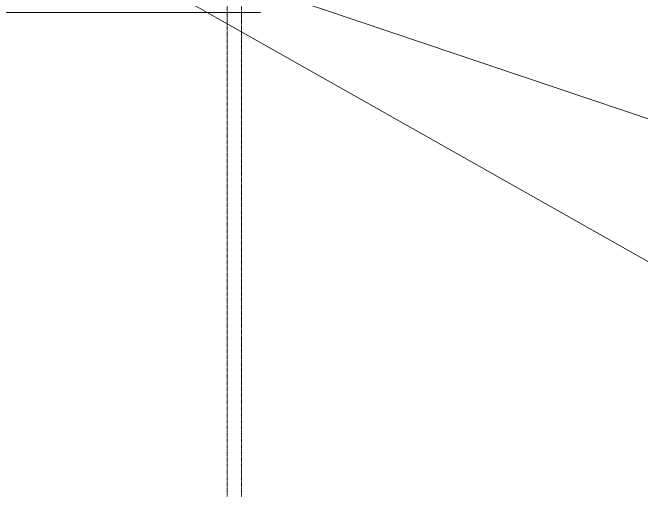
# Model space of a CAD drawing. Header units: inches. Extents: x 21035 to 27109, y -23277 to -20247.
# Drawn here: x 26123.3 to 26557.4, y -23227.4 to -22893.2 of the extents above; entities that cross this region are included whole.
import ezdxf

# ---------------------------------------------------------------- set-up
doc = ezdxf.new("R2010")
doc.units = ezdxf.units.IN
doc.header["$MEASUREMENT"] = 0
doc.linetypes.add('Grid Line 1_2_', pattern=[0.875, 0.5, -0.125, 0.125, -0.125])
for name, color, linetype, lineweight in [('A-ANNO-IDEN', 131, 'Continuous', 9), ('A-ROOF-OTLN', 132, 'Continuous', 9), ('S-GRID', 1, 'Continuous', 9)]:
    doc.layers.add(name, color=color, linetype=linetype, lineweight=lineweight)

msp = doc.modelspace()

# ---------------------------------------------------------------- linework, layer by layer
at = {"layer": 'A-ANNO-IDEN', "color": 163}
for p, q in [((26245.43, -22859.65), (26587.21, -22975.18)), ((26221.1, -22872.29), (26587.21, -23079.52))]:
    msp.add_line(p, q, dxfattribs=at)
at = {"layer": 'A-ROOF-OTLN'}
msp.add_line((25956.89, -22893.16), (26294.39, -22893.16), dxfattribs=at)
at = {"layer": 'S-GRID', "linetype": 'Grid Line 1_2_'}
for p, q in [((26271.39, -23227.37), (26271.39, -20361.6)), ((26271.39, -23227.37), (26271.39, -20361.6)), ((26281.39, -23227.37), (26281.39, -20361.6)), ((26281.39, -23227.37), (26281.39, -20361.6))]:
    msp.add_line(p, q, dxfattribs=at)

doc.saveas('drawing.dxf')
